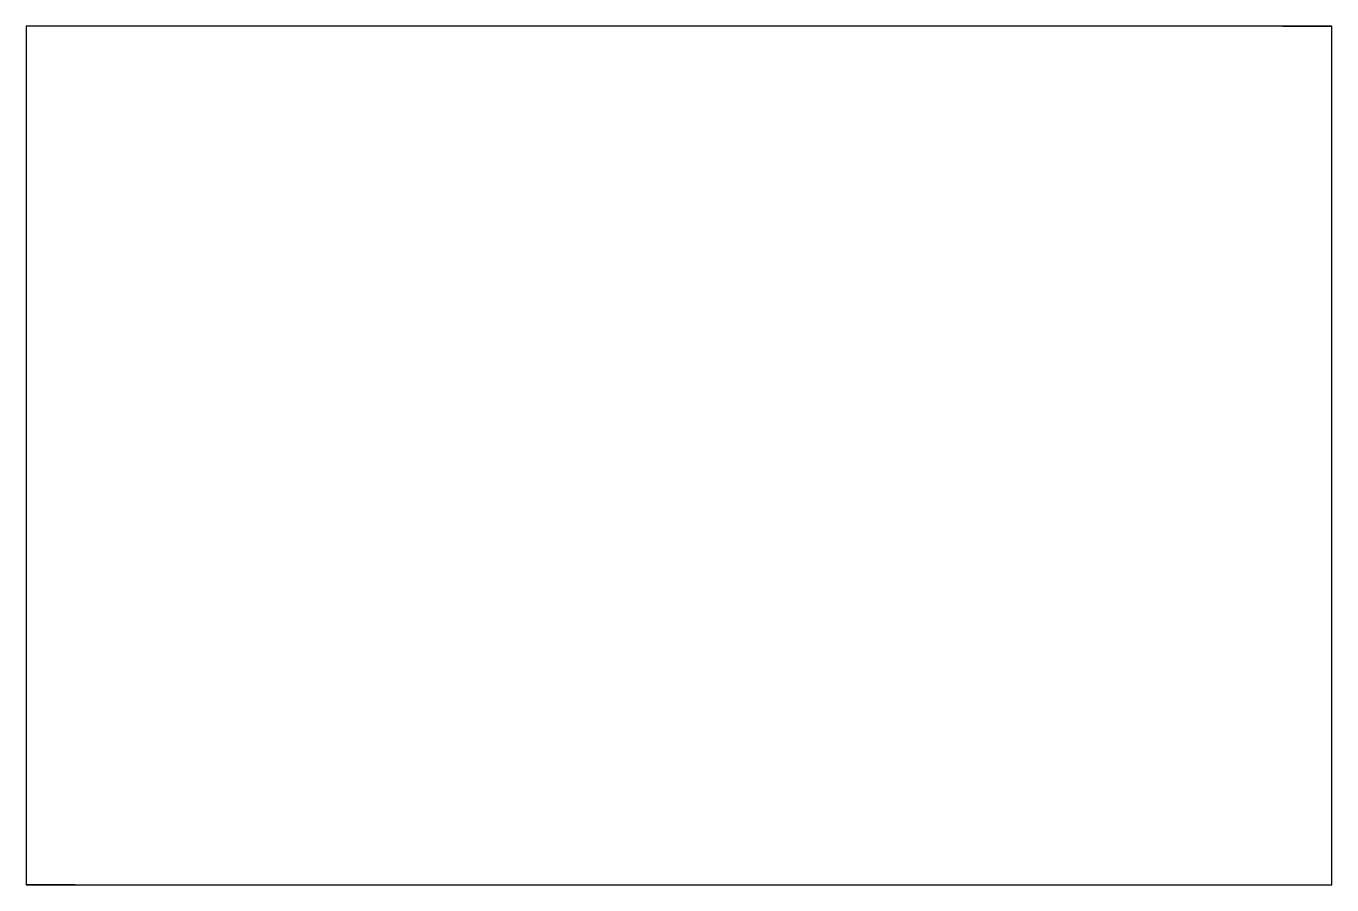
# Model space of a CAD drawing. Header units: inches. Extents: x -3.85 to 0.15, y 0 to 2.63.
import ezdxf

# ---------------------------------------------------------------- set-up
doc = ezdxf.new("R2010")
doc.units = ezdxf.units.IN
doc.header["$MEASUREMENT"] = 0

msp = doc.modelspace()

# ---------------------------------------------------------------- linework, layer by layer
for p, q in [((0, 2.63), (0.15, 2.63)), ((-3.7, 0), (-3.85, 0))]:
    msp.add_line(p, q)
for points in [[(0.15, 2.63), (-3.85, 2.63), (-3.85, 0), (0.15, 0)], [(0.15, 0), (0.15, 2.63), (-3.85, 2.63), (-3.85, 0)]]:
    msp.add_lwpolyline(points, close=True)

doc.saveas('drawing.dxf')
